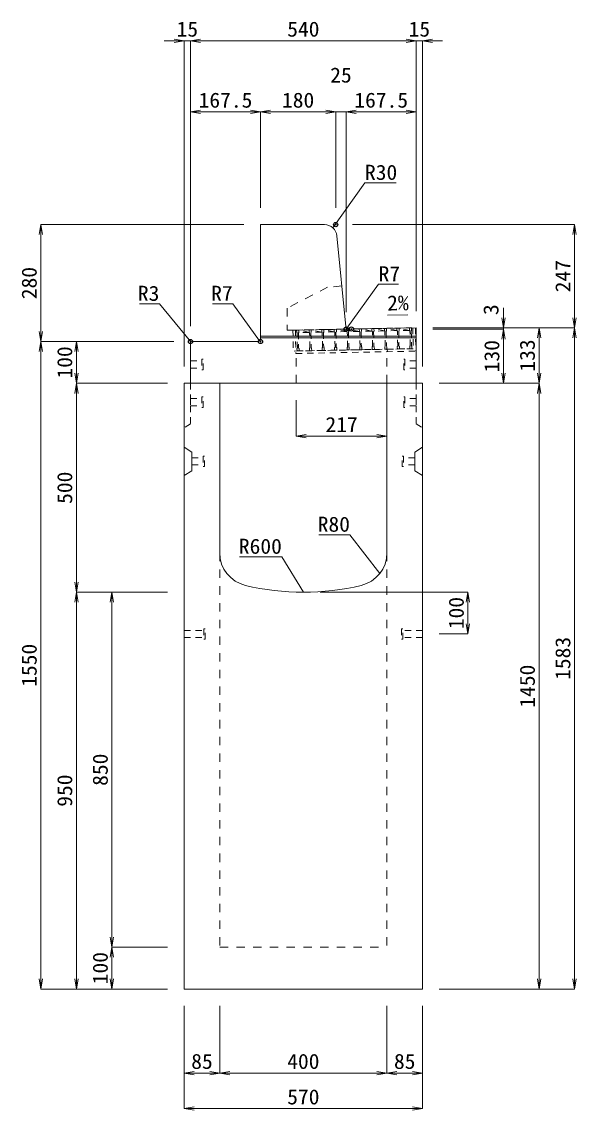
# Model space of a CAD drawing. Units: millimetres at full size; some dimension numbers follow another scale. Extents: x -18734 to 51600, y -18820 to 17820.
# Drawn here: x 39376 to 40703, y 7860 to 10466 of the extents above; entities that cross this region are included whole.
import ezdxf
from ezdxf.enums import TextEntityAlignment as Align

# ---------------------------------------------------------------- set-up
doc = ezdxf.new("R2010")
doc.units = ezdxf.units.MM
doc.header["$LTSCALE"] = 20
doc.header["$PDMODE"] = 32
doc.header["$PDSIZE"] = 10
doc.linetypes.add('USER1', pattern=[2, 1, -1])
doc.linetypes.add('USER2', pattern=[1.35, 0.75, -0.6])
for name, color, linetype, lineweight in [('インサート', 3, 'USER2', 9), ('グレーチング', 7, 'USER2', 5), ('受枠', 3, 'USER2', 9), ('寸法線', 7, 'Continuous', 13), ('引出線', 4, 'Continuous', 13), ('本体', 2, 'Continuous', 13), ('目地', 132, 'Continuous', 5)]:
    doc.layers.add(name, color=color, linetype=linetype, lineweight=lineweight)
doc.layers.add('作業エリア', color=11, linetype='Continuous')
doc.styles.add('ＭＳ 明朝', font='')
doc.styles.get('ＭＳ 明朝').set_extended_font_data('MS Mincho')

# ---------------------------------------------------------------- blocks, each defined once
blk = doc.blocks.new('open_arrow')
at = {"color": 0, "linetype": 'Continuous', "lineweight": -2}
blk.add_lwpolyline([(7.5, 1.25), (0, 0), (7.5, -1.25)], dxfattribs=at)

msp = doc.modelspace()

# ---------------------------------------------------------------- linework, layer by layer
at = {"layer": 'インサート'}
for p, q in [((39780, 9653.5), (39807, 9653.5)), ((39780, 9653.5), (39780, 9636.5)), ((39810, 9657.5), (39807, 9657.5)), ((39807, 9657.5), (39807, 9632.5)), ((39810, 9632.5), (39810, 9657.5)), ((40290, 9657.5), (40293, 9657.5)), ((40290, 9632.5), (40290, 9657.5)), ((40293, 9657.5), (40293, 9632.5)), ((40320, 9653.5), (40293, 9653.5)), ((40320, 9653.5), (40320, 9636.5)), ((39780, 9636.5), (39807, 9636.5)), ((39807, 9632.5), (39810, 9632.5)), ((40293, 9632.5), (40290, 9632.5)), ((40320, 9636.5), (40293, 9636.5)), ((39780, 9563.5), (39807, 9563.5)), ((39780, 9563.5), (39780, 9546.5)), ((39810, 9567.5), (39807, 9567.5)), ((39807, 9567.5), (39807, 9542.5)), ((39810, 9542.5), (39810, 9567.5)), ((40290, 9567.5), (40293, 9567.5)), ((40290, 9542.5), (40290, 9567.5)), ((40293, 9567.5), (40293, 9542.5)), ((40320, 9563.5), (40293, 9563.5)), ((40320, 9563.5), (40320, 9546.5)), ((39780, 9546.5), (39807, 9546.5)), ((39807, 9542.5), (39810, 9542.5)), ((40293, 9542.5), (40290, 9542.5)), ((40320, 9546.5), (40293, 9546.5)), ((39783.2, 9421.5), (39810.2, 9421.5)), ((39783.2, 9421.5), (39783.2, 9404.5)), ((39813.2, 9425.5), (39810.2, 9425.5)), ((39810.2, 9425.5), (39810.2, 9400.5)), ((39813.2, 9400.5), (39813.2, 9425.5)), ((40286.8, 9425.5), (40289.8, 9425.5)), ((40286.8, 9400.5), (40286.8, 9425.5)), ((40289.8, 9425.5), (40289.8, 9400.5)), ((40316.8, 9421.5), (40289.8, 9421.5)), ((40316.8, 9421.5), (40316.8, 9404.5)), ((39783.2, 9404.5), (39810.2, 9404.5)), ((39810.2, 9400.5), (39813.2, 9400.5)), ((40289.8, 9400.5), (40286.8, 9400.5)), ((40316.8, 9404.5), (40289.8, 9404.5)), ((39765, 9008.5), (39812, 9008.5)), ((39765, 9008.5), (39765, 8991.5)), ((39765, 8991.5), (39812, 8991.5)), ((39815, 9012.5), (39812, 9012.5)), ((39812, 9012.5), (39812, 8987.5)), ((39815, 8987.5), (39815, 9012.5)), ((40288, 9012.5), (40285, 9012.5)), ((40285, 9012.5), (40285, 8987.5)), ((40288, 8987.5), (40288, 9012.5)), ((40335, 9008.5), (40288, 9008.5)), ((40335, 8991.5), (40288, 8991.5)), ((40335, 8991.5), (40335, 9008.5)), ((39812, 8987.5), (39815, 8987.5)), ((40285, 8987.5), (40288, 8987.5))]:
    msp.add_line(p, q, dxfattribs=at)
at = {"layer": 'グレーチング'}
for p, q in [((40033.97, 9727.46), (40308.92, 9732.79)), ((40064.08, 9722.05), (40038.97, 9727.56)), ((40064.08, 9722.05), (40039.08, 9721.56)), ((40094.07, 9722.63), (40068.96, 9728.14)), ((40094.07, 9722.63), (40069.08, 9722.14)), ((40124.07, 9723.21), (40098.96, 9728.72)), ((40124.07, 9723.21), (40099.07, 9722.72)), ((40154.06, 9723.79), (40128.95, 9729.3)), ((40154.06, 9723.79), (40129.07, 9723.3)), ((40184.06, 9724.37), (40158.95, 9729.88)), ((40184.06, 9724.37), (40159.06, 9723.88)), ((40214.05, 9724.95), (40188.94, 9730.46)), ((40214.05, 9724.95), (40189.06, 9724.46)), ((40244.05, 9725.53), (40218.93, 9731.04)), ((40244.05, 9725.53), (40219.05, 9725.05)), ((40274.04, 9726.11), (40248.93, 9731.62)), ((40274.04, 9726.11), (40249.05, 9725.63)), ((40304.04, 9726.69), (40278.92, 9732.2)), ((40304.04, 9726.69), (40279.04, 9726.21)), ((40034.94, 9677.47), (40309.89, 9682.79))]:
    msp.add_line(p, q, dxfattribs=at)
for points in [[(40033.97, 9727.46), (40038.97, 9727.56), (40039.08, 9721.56), (40038.1, 9720.54), (40038.8, 9684.55), (40039.82, 9683.57), (40039.94, 9677.57), (40034.94, 9677.47), (40034.82, 9683.47), (40035.8, 9684.49), (40035.1, 9720.48), (40034.09, 9721.47)], [(40068.8, 9685.13), (40069.81, 9684.15), (40069.93, 9678.15), (40064.93, 9678.05), (40064.82, 9684.05), (40065.8, 9685.07), (40065.1, 9721.07), (40064.08, 9722.05), (40063.96, 9728.04), (40068.96, 9728.14), (40069.08, 9722.14), (40068.1, 9721.12)], [(40098.79, 9685.71), (40099.81, 9684.73), (40099.92, 9678.73), (40094.93, 9678.63), (40094.81, 9684.63), (40095.79, 9685.65), (40095.09, 9721.65), (40094.07, 9722.63), (40093.96, 9728.62), (40098.96, 9728.72), (40099.07, 9722.72), (40098.09, 9721.7)], [(40128.78, 9686.29), (40129.8, 9685.31), (40129.92, 9679.31), (40124.92, 9679.21), (40124.8, 9685.21), (40125.78, 9686.23), (40125.09, 9722.23), (40124.07, 9723.21), (40123.95, 9729.21), (40128.95, 9729.3), (40129.07, 9723.3), (40128.09, 9722.28)], [(40158.78, 9686.87), (40159.8, 9685.89), (40159.91, 9679.89), (40154.91, 9679.8), (40154.8, 9685.79), (40155.78, 9686.81), (40155.08, 9722.81), (40154.06, 9723.79), (40153.95, 9729.79), (40158.95, 9729.88), (40159.06, 9723.88), (40158.08, 9722.86)], [(40185.77, 9687.39), (40185.08, 9723.39), (40184.06, 9724.37), (40183.94, 9730.37), (40188.94, 9730.46), (40189.06, 9724.46), (40188.08, 9723.45), (40188.77, 9687.45), (40189.79, 9686.47), (40189.91, 9680.47), (40184.91, 9680.38), (40184.79, 9686.37)], [(40215.77, 9687.97), (40215.07, 9723.97), (40214.05, 9724.95), (40213.94, 9730.95), (40218.93, 9731.04), (40219.05, 9725.05), (40218.07, 9724.03), (40218.77, 9688.03), (40219.79, 9687.05), (40219.9, 9681.05), (40214.9, 9680.96), (40214.79, 9686.96)], [(40249.05, 9725.63), (40248.06, 9724.61), (40248.76, 9688.61), (40249.78, 9687.63), (40249.9, 9681.63), (40244.9, 9681.54), (40244.78, 9687.54), (40245.76, 9688.56), (40245.07, 9724.55), (40244.05, 9725.53), (40243.93, 9731.53), (40248.93, 9731.62)], [(40279.04, 9726.21), (40278.06, 9725.19), (40278.76, 9689.19), (40279.78, 9688.21), (40279.89, 9682.21), (40274.89, 9682.12), (40274.78, 9688.12), (40275.76, 9689.14), (40275.06, 9725.13), (40274.04, 9726.11), (40273.92, 9732.11), (40278.92, 9732.2)], [(40304.89, 9682.7), (40304.77, 9688.7), (40305.75, 9689.72), (40305.05, 9725.71), (40304.04, 9726.69), (40303.92, 9732.69), (40308.92, 9732.79), (40309.03, 9726.79), (40308.05, 9725.77), (40308.75, 9689.77), (40309.77, 9688.79), (40309.89, 9682.79)]]:
    msp.add_lwpolyline(points, close=True, dxfattribs=at)
at = {"layer": '作業エリア'}
for p in [(40127.5, 9980), (40152.5, 9730), (40165, 9730), (39780, 9700), (39947.5, 9700)]:
    msp.add_point(p, dxfattribs=at)
at = {"layer": '受枠'}
for p, q in [((40024.97, 9727.29), (40317.92, 9732.96)), ((40024.97, 9727.29), (40025.94, 9677.3)), ((40030.97, 9727.41), (40032.05, 9671.42)), ((40311.92, 9732.84), (40312.89, 9682.85)), ((40317.92, 9732.96), (40319, 9676.97)), ((40312.89, 9682.85), (40025.94, 9677.3)), ((40032.05, 9671.42), (40319, 9676.97))]:
    msp.add_line(p, q, dxfattribs=at)
at = {"layer": '受枠', "linetype": 'Continuous'}
msp.add_line((40250.9, 9681.65), (40251.01, 9675.65), dxfattribs=at)
at = {"layer": '寸法線'}
for p, q in [((39828, 10419.95), (39717, 10419.95)), ((39765, 9640), (39765, 10419.95)), ((39780, 10419.95), (40320, 10419.95)), ((39780, 9737), (39780, 10419.95)), ((39780, 9737), (39780, 10419.95)), ((40272, 10419.95), (40383, 10419.95)), ((40320, 9773), (40320, 10419.95)), ((40320, 9773), (40320, 10419.95)), ((40335, 9640), (40335, 10419.95)), ((39780, 10249.95), (39947.5, 10249.95)), ((39780, 9737), (39780, 10249.95)), ((39947.5, 10020), (39947.5, 10249.95)), ((39947.5, 10249.95), (40127.5, 10249.95)), ((39947.5, 10020), (39947.5, 10249.95)), ((40079.5, 10249.95), (40200.5, 10249.95)), ((40127.5, 10020), (40127.5, 10249.95)), ((40127.5, 10020), (40127.5, 10249.95)), ((40152.5, 9770), (40152.5, 10249.95)), ((40152.5, 10249.95), (40320, 10249.95)), ((40152.5, 9770), (40152.5, 10249.95)), ((40320, 9773), (40320, 10249.95)), ((39422.06, 9980), (39422.06, 9700)), ((39907.5, 9980), (39422.06, 9980)), ((40167.5, 9980), (40698.78, 9980)), ((40698.78, 9980), (40698.78, 9733)), ((40528.78, 9781), (40528.78, 9682)), ((40360, 9733), (40528.78, 9733)), ((40360, 9733), (40613.78, 9733)), ((40360, 9733), (40698.78, 9733)), ((40360, 9733), (40698.78, 9733)), ((40360, 9730), (40528.78, 9730)), ((40360, 9730), (40528.78, 9730)), ((40528.78, 9730), (40528.78, 9600)), ((40613.78, 9733), (40613.78, 9600)), ((40698.78, 9733), (40698.78, 8150)), ((39740, 9700), (39422.06, 9700)), ((39422.06, 8150), (39422.06, 9700)), ((39740, 9700), (39422.06, 9700)), ((39507.06, 9600), (39507.06, 9700)), ((39740, 9700), (39507.06, 9700)), ((39507.06, 9600), (39507.06, 9100)), ((39725, 9600), (39507.06, 9600)), ((39725, 9600), (39507.06, 9600)), ((40375, 9600), (40528.78, 9600)), ((40375, 9600), (40613.78, 9600)), ((40375, 9600), (40613.78, 9600)), ((40613.78, 9600), (40613.78, 8150)), ((40033, 9560), (40033, 9473.33)), ((40033, 9473.33), (40250, 9473.33)), ((39725, 9100), (39507.06, 9100)), ((39507.06, 8150), (39507.06, 9100)), ((39725, 9100), (39507.06, 9100)), ((39592.06, 9100), (39592.06, 8250)), ((39725, 9100), (39592.06, 9100)), ((40090, 9100), (40443.78, 9100)), ((40443.78, 9100), (40443.78, 9000)), ((40375, 9000), (40443.78, 9000)), ((39725, 8250), (39592.06, 8250)), ((39592.06, 8250), (39592.06, 8150)), ((39725, 8250), (39592.06, 8250)), ((39725, 8150), (39422.06, 8150)), ((39725, 8150), (39507.06, 8150)), ((39725, 8150), (39592.06, 8150)), ((40375, 8150), (40613.78, 8150)), ((40375, 8150), (40698.78, 8150)), ((39765, 8110), (39765, 7948.84)), ((39765, 8110), (39765, 7863.84)), ((39850, 8110), (39850, 7948.84)), ((39850, 8110), (39850, 7948.84)), ((40250, 8110), (40250, 7948.84)), ((40250, 8110), (40250, 7948.84)), ((40335, 8110), (40335, 7948.84)), ((40335, 8110), (40335, 7863.84)), ((39765, 7948.84), (39850, 7948.84)), ((39850, 7948.84), (40250, 7948.84)), ((40250, 7948.84), (40335, 7948.84)), ((39765, 7863.84), (40335, 7863.84))]:
    msp.add_line(p, q, dxfattribs=at)
at = {"layer": '引出線'}
for points in [[(40120.48, 9972.24), (40197.4, 10079.93), (40272.08, 10079.93)], [(40154.14, 9731.81), (40230, 9837.02), (40277.93, 9837.02)], [(39780.88, 9699.12), (39705.62, 9790.3), (39657.89, 9790.3)], [(39945.45, 9702.05), (39880.97, 9790.3), (39833.04, 9790.3)], [(40251.14, 9763.26), (40299.85, 9764.23), (40251.11, 9763.26)], [(40232.76, 9144.42), (40161.5, 9237.53), (40086.83, 9237.53)], [(40050, 9100), (39998.63, 9184.75), (39897.63, 9184.75)]]:
    msp.add_lwpolyline(points, dxfattribs=at)
at = {"layer": '本体'}
for p, q in [((39947.5, 9980), (39947.5, 9707)), ((40100.35, 9980), (39947.5, 9980)), ((40151.87, 9736.3), (40130.2, 9952.99)), ((40165, 9730), (40158.83, 9730)), ((40165, 9730), (40320, 9733)), ((40320, 9600), (40320, 9733)), ((39780, 9697), (39780, 9600)), ((39940.5, 9700), (39783, 9700)), ((39765, 9600), (39765, 8150)), ((39850, 9600), (39765, 9600)), ((40320, 9600), (39780, 9600)), ((39850, 9600), (39850, 9194.04)), ((40250, 9194.04), (40250, 9600)), ((40335, 9600), (40250, 9600)), ((40335, 8150), (40335, 9600)), ((39765, 8150), (40335, 8150))]:
    msp.add_line(p, q, dxfattribs=at)
at = {"layer": '本体', "linetype": 'USER1'}
for p, q in [((40108, 9830), (40011, 9780)), ((40142.2, 9833), (40108, 9830)), ((40011, 9780), (40011, 9727.02)), ((40011, 9727.02), (40165, 9730)), ((40033, 9600), (40033, 9677.44)), ((40250, 9600), (40250, 9681.64))]:
    msp.add_line(p, q, dxfattribs=at)
at = {"layer": '本体', "linetype": 'USER2', "lineweight": 9}
for p, q in [((39780, 9600), (39780, 9503)), ((40320, 9600), (40320, 9503)), ((39780, 9503), (39765, 9493.5)), ((40320, 9503), (40335, 9493.5))]:
    msp.add_line(p, q, dxfattribs=at)
at = {"layer": '本体', "lineweight": 9}
for p, q in [((39765, 9447), (39783.2, 9435.5)), ((39783.2, 9435.5), (39783.2, 9390.5)), ((40335, 9447), (40316.8, 9435.5)), ((40316.8, 9435.5), (40316.8, 9390.5)), ((39765, 9379), (39783.2, 9390.5)), ((40335, 9379), (40316.8, 9390.5))]:
    msp.add_line(p, q, dxfattribs=at)
at = {"layer": '本体', "linetype": 'USER1', "lineweight": 15}
for p, q in [((39850, 9194.04), (39850, 8250)), ((40250, 9194.04), (40250, 8250)), ((39850, 8250), (40250, 8250))]:
    msp.add_line(p, q, dxfattribs=at)
at = {"layer": '本体'}
for centre, radius, start, end in [((40100.35, 9950), 30, 5.71059, 90), ((40158.83, 9737), 7, 185.71059, 270), ((39783, 9697), 3, 90, 180), ((39940.5, 9707), 7, 270, 0), ((39930, 9194.04), 80, 180, 256.65764), ((40170, 9194.04), 80, 283.34236, 0), ((40050, 9700), 600, 256.65764, 283.34236)]:
    msp.add_arc(centre, radius, start, end, dxfattribs=at)
at = {"layer": '目地'}
for p, q in [((40320, 9713), (39947.5, 9713)), ((40320, 9709), (39947.5, 9709))]:
    msp.add_line(p, q, dxfattribs=at)

# ---------------------------------------------------------------- block references
at = {"layer": '寸法線', "xscale": 3.2, "yscale": 3.2}
for p, rotation in [((39765, 10419.95), 180), ((40320, 10419.95), 180), ((40320, 10419.95), 180), ((39947.5, 10249.95), 180), ((40127.5, 10249.95), 180), ((40127.5, 10249.95), 180), ((40320, 10249.95), 180), ((39422.06, 9980), 270), ((40698.78, 9980), 270), ((40528.78, 9733), 90), ((40698.78, 9733), 90), ((39422.06, 9700), 90), ((40528.78, 9730), 270), ((40528.78, 9730), 270), ((40613.78, 9733), 270), ((40698.78, 9733), 270), ((39422.06, 9700), 270), ((39507.06, 9700), 270), ((39507.06, 9600), 90), ((40528.78, 9600), 90), ((40613.78, 9600), 90), ((39507.06, 9600), 270), ((40613.78, 9600), 270), ((40250, 9473.33), 180), ((39507.06, 9100), 90), ((39507.06, 9100), 270), ((39592.06, 9100), 270), ((40443.78, 9100), 270), ((40443.78, 9000), 90), ((39592.06, 8250), 90), ((39592.06, 8250), 270), ((39422.06, 8150), 90), ((39507.06, 8150), 90), ((39592.06, 8150), 90), ((40613.78, 8150), 90), ((40698.78, 8150), 90), ((39850, 7948.84), 180), ((40250, 7948.84), 180), ((40335, 7948.84), 180), ((40335, 7863.84), 180)]:
    msp.add_blockref('open_arrow', p, dxfattribs=dict(at, rotation=rotation))
for p in [(39780, 10419.95), (39780, 10419.95), (40335, 10419.95), (39780, 10249.95), (39947.5, 10249.95), (40152.5, 10249.95), (40152.5, 10249.95), (40033, 9473.33), (39765, 7948.84), (39850, 7948.84), (40250, 7948.84), (39765, 7863.84)]:
    msp.add_blockref('open_arrow', p, dxfattribs=at)
at = {"layer": '引出線', "xscale": 0.0533, "yscale": 0.0533}
for p, rotation in [((40120.48, 9972.24), 54.5), ((40251.14, 9763.26), 1.1), ((40154.14, 9731.81), 54.2), ((39780.88, 9699.12), 129.5), ((39945.45, 9702.05), 126.2), ((40232.76, 9144.42), 127.4), ((40050, 9100), 121.2)]:
    msp.add_blockref('open_arrow', p, dxfattribs=dict(at, rotation=rotation))

# ---------------------------------------------------------------- texts
at = {"layer": '寸法線', "style": 'ＭＳ 明朝', "width": 1.05}
for s, p in [('15', (39772.5, 10447.95)), ('540', (40050, 10447.95)), ('15', (40327.5, 10447.95)), ('25', (40140, 10337.95)), ('167.5', (39863.75, 10277.95)), ('180', (40037.5, 10277.95)), ('167.5', (40236.25, 10277.95)), ('217', (40141.5, 9501.33)), ('85', (39807.5, 7976.84)), ('400', (40050, 7976.84)), ('85', (40292.5, 7976.84)), ('570', (40050, 7891.84))]:
    msp.add_text(s, height=36.03, dxfattribs=at).set_placement(p, align=Align.MIDDLE_CENTER)
for s, p in [('280', (39394.06, 9840)), ('247', (40670.78, 9856.5)), ('3', (40498.78, 9776.34)), ('130', (40500.78, 9665)), ('133', (40585.78, 9666.5)), ('100', (39479.06, 9650)), ('500', (39479.06, 9350)), ('100', (40415.78, 9050)), ('1583', (40670.78, 8941.5)), ('1550', (39394.06, 8925)), ('1450', (40585.78, 8875)), ('850', (39564.06, 8675)), ('950', (39479.06, 8625)), ('100', (39564.06, 8200))]:
    msp.add_text(s, height=36.03, rotation=90, dxfattribs=at).set_placement(p, align=Align.MIDDLE_CENTER)
at = {"layer": '引出線', "style": 'ＭＳ 明朝', "width": 1.05}
for s, p in [('R30', (40197.4, 10123.13)), ('R7', (40230, 9880.22))]:
    msp.add_text(s, height=36.03, dxfattribs=at).set_placement(p, align=Align.TOP_LEFT)
for s, p in [('R3', (39705.62, 9833.5)), ('R7', (39880.97, 9833.5)), ('R80', (40161.5, 9280.73)), ('R600', (39998.63, 9227.95))]:
    msp.add_text(s, height=36.03, dxfattribs=at).set_placement(p, align=Align.TOP_RIGHT)
msp.add_text('2%', height=36.03, rotation=1.146, dxfattribs=at).set_placement((40250.17, 9810.15), align=Align.TOP_LEFT)

doc.saveas('drawing.dxf')
